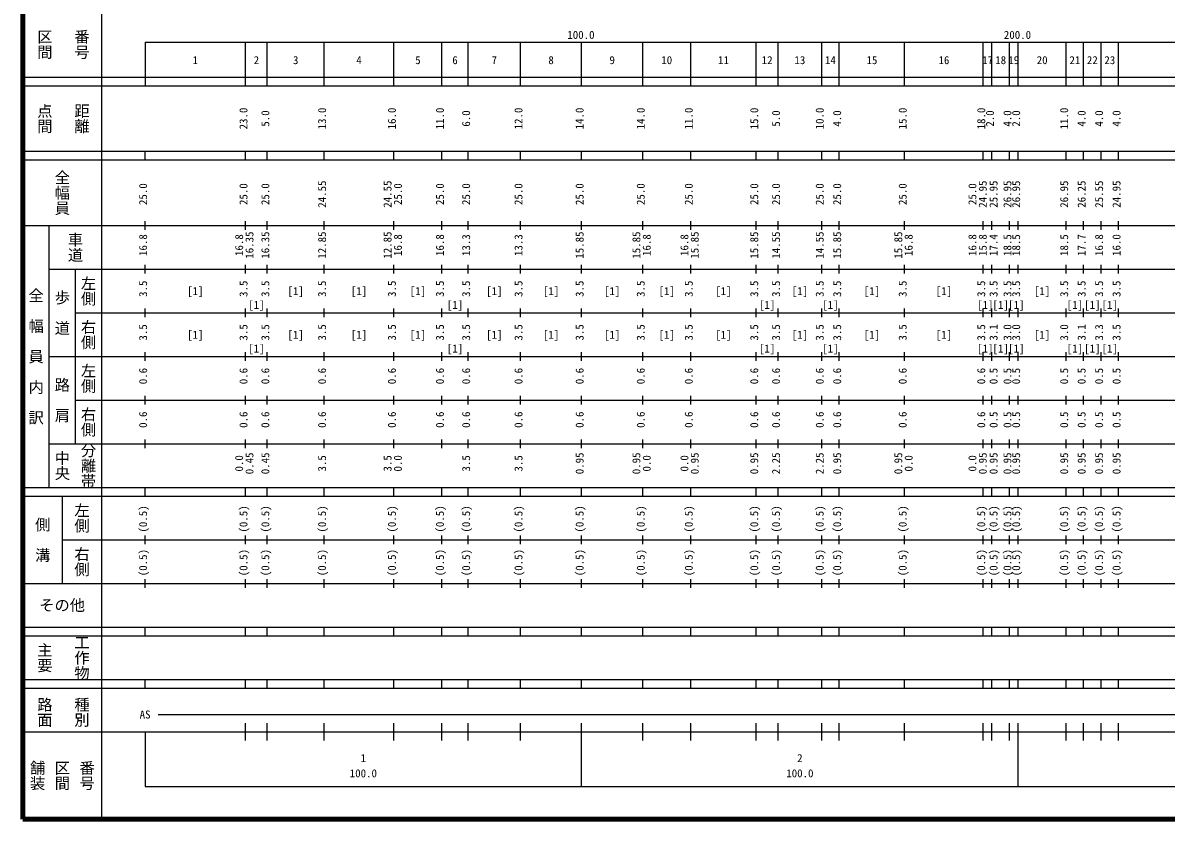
# Model space of a CAD drawing. Units: millimetres on the paper, enlarged 1000 times. Extents: x 40000 to 680000, y 20000 to 380000.
# Drawn here: x 40000 to 301902, y 20000 to 202409 of the extents above; entities that cross this region are included whole.
import ezdxf
from ezdxf.enums import TextEntityAlignment as Align

# ---------------------------------------------------------------- set-up
doc = ezdxf.new("R2010")
doc.units = ezdxf.units.MM
doc.header["$LTSCALE"] = 1000
doc.layers.add('M-TTL', color=2, linetype='Continuous', lineweight=140)
doc.layers.add('M-TTL-BAND', color=7, linetype='Continuous', lineweight=25)
doc.styles.add('@ＭＳ ゴシック', font='')
doc.styles.add('ＭＳ ゴシック', font='')
doc.styles.get('@ＭＳ ゴシック').set_extended_font_data('@MS Gothic')
doc.styles.get('ＭＳ ゴシック').set_extended_font_data('MS Gothic')

msp = doc.modelspace()

# ---------------------------------------------------------------- linework, layer by layer
at = {"layer": 'M-TTL'}
for p, q in [((40000, 380000), (40000, 20000)), ((40000, 20000), (680000, 20000))]:
    msp.add_line(p, q, dxfattribs=at)
at = {"layer": 'M-TTL-BAND'}
for p, q in [((58000, 370000), (58000, 20000)), ((68000, 198000), (579000, 198000)), ((68000, 198000), (68000, 188000)), ((91000, 188000), (91000, 198000)), ((96000, 188000), (96000, 198000)), ((109000, 188000), (109000, 198000)), ((125000, 188000), (125000, 198000)), ((136000, 188000), (136000, 198000)), ((142000, 188000), (142000, 198000)), ((154000, 188000), (154000, 198000)), ((168000, 188000), (168000, 198000)), ((182000, 188000), (182000, 198000)), ((193000, 188000), (193000, 198000)), ((208000, 188000), (208000, 198000)), ((213000, 188000), (213000, 198000)), ((223000, 188000), (223000, 198000)), ((227000, 188000), (227000, 198000)), ((242000, 188000), (242000, 198000)), ((260000, 188000), (260000, 198000)), ((262000, 188000), (262000, 198000)), ((266000, 188000), (266000, 198000)), ((268000, 188000), (268000, 198000)), ((279000, 188000), (279000, 198000)), ((283000, 188000), (283000, 198000)), ((287000, 188000), (287000, 198000)), ((291000, 188000), (291000, 198000)), ((40000, 190000), (579000, 190000)), ((40000, 188000), (579000, 188000)), ((40000, 173000), (579000, 173000)), ((68000, 171000), (68000, 173000)), ((91000, 171000), (91000, 173000)), ((96000, 171000), (96000, 173000)), ((109000, 171000), (109000, 173000)), ((125000, 171000), (125000, 173000)), ((136000, 171000), (136000, 173000)), ((142000, 171000), (142000, 173000)), ((154000, 171000), (154000, 173000)), ((168000, 171000), (168000, 173000)), ((182000, 171000), (182000, 173000)), ((193000, 171000), (193000, 173000)), ((208000, 171000), (208000, 173000)), ((213000, 171000), (213000, 173000)), ((223000, 171000), (223000, 173000)), ((227000, 171000), (227000, 173000)), ((242000, 171000), (242000, 173000)), ((260000, 171000), (260000, 173000)), ((262000, 171000), (262000, 173000)), ((266000, 171000), (266000, 173000)), ((268000, 171000), (268000, 173000)), ((279000, 171000), (279000, 173000)), ((283000, 171000), (283000, 173000)), ((287000, 171000), (287000, 173000)), ((291000, 171000), (291000, 173000)), ((40000, 171000), (579000, 171000)), ((40000, 156000), (579000, 156000)), ((46000, 96000), (46000, 156000)), ((68000, 155000), (68000, 157000)), ((91000, 155000), (91000, 157000)), ((96000, 155000), (96000, 157000)), ((109000, 155000), (109000, 157000)), ((125000, 155000), (125000, 157000)), ((136000, 155000), (136000, 157000)), ((142000, 155000), (142000, 157000)), ((154000, 155000), (154000, 157000)), ((168000, 155000), (168000, 157000)), ((182000, 155000), (182000, 157000)), ((193000, 155000), (193000, 157000)), ((208000, 155000), (208000, 157000)), ((213000, 155000), (213000, 157000)), ((223000, 155000), (223000, 157000)), ((227000, 155000), (227000, 157000)), ((242000, 155000), (242000, 157000)), ((260000, 155000), (260000, 157000)), ((262000, 155000), (262000, 157000)), ((266000, 155000), (266000, 157000)), ((268000, 155000), (268000, 157000)), ((279000, 155000), (279000, 157000)), ((283000, 155000), (283000, 157000)), ((287000, 155000), (287000, 157000)), ((291000, 155000), (291000, 157000)), ((68000, 145000), (68000, 147000)), ((91000, 145000), (91000, 147000)), ((96000, 145000), (96000, 147000)), ((109000, 145000), (109000, 147000)), ((125000, 145000), (125000, 147000)), ((136000, 145000), (136000, 147000)), ((142000, 145000), (142000, 147000)), ((154000, 145000), (154000, 147000)), ((168000, 145000), (168000, 147000)), ((182000, 145000), (182000, 147000)), ((193000, 145000), (193000, 147000)), ((208000, 145000), (208000, 147000)), ((213000, 145000), (213000, 147000)), ((223000, 145000), (223000, 147000)), ((227000, 145000), (227000, 147000)), ((242000, 145000), (242000, 147000)), ((260000, 145000), (260000, 147000)), ((262000, 145000), (262000, 147000)), ((266000, 145000), (266000, 147000)), ((268000, 145000), (268000, 147000)), ((279000, 145000), (279000, 147000)), ((283000, 145000), (283000, 147000)), ((287000, 145000), (287000, 147000)), ((291000, 145000), (291000, 147000)), ((46000, 146000), (579000, 146000)), ((52000, 146000), (52000, 106000)), ((68000, 135000), (68000, 137000)), ((91000, 135000), (91000, 137000)), ((96000, 135000), (96000, 137000)), ((109000, 135000), (109000, 137000)), ((125000, 135000), (125000, 137000)), ((136000, 135000), (136000, 137000)), ((142000, 135000), (142000, 137000)), ((154000, 135000), (154000, 137000)), ((168000, 135000), (168000, 137000)), ((182000, 135000), (182000, 137000)), ((193000, 135000), (193000, 137000)), ((208000, 135000), (208000, 137000)), ((213000, 135000), (213000, 137000)), ((223000, 135000), (223000, 137000)), ((227000, 135000), (227000, 137000)), ((242000, 135000), (242000, 137000)), ((260000, 135000), (260000, 137000)), ((262000, 135000), (262000, 137000)), ((266000, 135000), (266000, 137000)), ((268000, 135000), (268000, 137000)), ((279000, 135000), (279000, 137000)), ((283000, 135000), (283000, 137000)), ((287000, 135000), (287000, 137000)), ((291000, 135000), (291000, 137000)), ((52000, 136000), (579000, 136000)), ((46000, 126000), (579000, 126000)), ((68000, 125000), (68000, 127000)), ((91000, 125000), (91000, 127000)), ((96000, 125000), (96000, 127000)), ((109000, 125000), (109000, 127000)), ((125000, 125000), (125000, 127000)), ((136000, 125000), (136000, 127000)), ((142000, 125000), (142000, 127000)), ((154000, 125000), (154000, 127000)), ((168000, 125000), (168000, 127000)), ((182000, 125000), (182000, 127000)), ((193000, 125000), (193000, 127000)), ((208000, 125000), (208000, 127000)), ((213000, 125000), (213000, 127000)), ((223000, 125000), (223000, 127000)), ((227000, 125000), (227000, 127000)), ((242000, 125000), (242000, 127000)), ((260000, 125000), (260000, 127000)), ((262000, 125000), (262000, 127000)), ((266000, 125000), (266000, 127000)), ((268000, 125000), (268000, 127000)), ((279000, 125000), (279000, 127000)), ((283000, 125000), (283000, 127000)), ((287000, 125000), (287000, 127000)), ((291000, 125000), (291000, 127000)), ((52000, 116000), (579000, 116000)), ((68000, 115000), (68000, 117000)), ((91000, 115000), (91000, 117000)), ((96000, 115000), (96000, 117000)), ((109000, 115000), (109000, 117000)), ((125000, 115000), (125000, 117000)), ((136000, 115000), (136000, 117000)), ((142000, 115000), (142000, 117000)), ((154000, 115000), (154000, 117000)), ((168000, 115000), (168000, 117000)), ((182000, 115000), (182000, 117000)), ((193000, 115000), (193000, 117000)), ((208000, 115000), (208000, 117000)), ((213000, 115000), (213000, 117000)), ((223000, 115000), (223000, 117000)), ((227000, 115000), (227000, 117000)), ((242000, 115000), (242000, 117000)), ((260000, 115000), (260000, 117000)), ((262000, 115000), (262000, 117000)), ((266000, 115000), (266000, 117000)), ((268000, 115000), (268000, 117000)), ((279000, 115000), (279000, 117000)), ((283000, 115000), (283000, 117000)), ((287000, 115000), (287000, 117000)), ((291000, 115000), (291000, 117000)), ((46000, 106000), (579000, 106000)), ((68000, 105000), (68000, 107000)), ((91000, 105000), (91000, 107000)), ((96000, 105000), (96000, 107000)), ((109000, 105000), (109000, 107000)), ((125000, 105000), (125000, 107000)), ((136000, 105000), (136000, 107000)), ((142000, 105000), (142000, 107000)), ((154000, 105000), (154000, 107000)), ((168000, 105000), (168000, 107000)), ((182000, 105000), (182000, 107000)), ((193000, 105000), (193000, 107000)), ((208000, 105000), (208000, 107000)), ((213000, 105000), (213000, 107000)), ((223000, 105000), (223000, 107000)), ((227000, 105000), (227000, 107000)), ((242000, 105000), (242000, 107000)), ((260000, 105000), (260000, 107000)), ((262000, 105000), (262000, 107000)), ((266000, 105000), (266000, 107000)), ((268000, 105000), (268000, 107000)), ((279000, 105000), (279000, 107000)), ((283000, 105000), (283000, 107000)), ((287000, 105000), (287000, 107000)), ((291000, 105000), (291000, 107000)), ((40000, 96000), (579000, 96000)), ((68000, 94000), (68000, 96000)), ((91000, 94000), (91000, 96000)), ((96000, 94000), (96000, 96000)), ((109000, 94000), (109000, 96000)), ((125000, 94000), (125000, 96000)), ((136000, 94000), (136000, 96000)), ((142000, 94000), (142000, 96000)), ((154000, 94000), (154000, 96000)), ((168000, 94000), (168000, 96000)), ((182000, 94000), (182000, 96000)), ((193000, 94000), (193000, 96000)), ((208000, 94000), (208000, 96000)), ((213000, 94000), (213000, 96000)), ((223000, 94000), (223000, 96000)), ((227000, 94000), (227000, 96000)), ((242000, 94000), (242000, 96000)), ((260000, 94000), (260000, 96000)), ((262000, 94000), (262000, 96000)), ((266000, 94000), (266000, 96000)), ((268000, 94000), (268000, 96000)), ((279000, 94000), (279000, 96000)), ((283000, 94000), (283000, 96000)), ((287000, 94000), (287000, 96000)), ((291000, 94000), (291000, 96000)), ((40000, 94000), (579000, 94000)), ((49000, 94000), (49000, 74000)), ((49000, 84000), (579000, 84000)), ((68000, 83000), (68000, 85000)), ((91000, 83000), (91000, 85000)), ((96000, 83000), (96000, 85000)), ((109000, 83000), (109000, 85000)), ((125000, 83000), (125000, 85000)), ((136000, 83000), (136000, 85000)), ((142000, 83000), (142000, 85000)), ((154000, 83000), (154000, 85000)), ((168000, 83000), (168000, 85000)), ((182000, 83000), (182000, 85000)), ((193000, 83000), (193000, 85000)), ((208000, 83000), (208000, 85000)), ((213000, 83000), (213000, 85000)), ((223000, 83000), (223000, 85000)), ((227000, 83000), (227000, 85000)), ((242000, 83000), (242000, 85000)), ((260000, 83000), (260000, 85000)), ((262000, 83000), (262000, 85000)), ((266000, 83000), (266000, 85000)), ((268000, 83000), (268000, 85000)), ((279000, 83000), (279000, 85000)), ((283000, 83000), (283000, 85000)), ((287000, 83000), (287000, 85000)), ((291000, 83000), (291000, 85000)), ((40000, 74000), (579000, 74000)), ((68000, 73000), (68000, 75000)), ((91000, 73000), (91000, 75000)), ((96000, 73000), (96000, 75000)), ((109000, 73000), (109000, 75000)), ((125000, 73000), (125000, 75000)), ((136000, 73000), (136000, 75000)), ((142000, 73000), (142000, 75000)), ((154000, 73000), (154000, 75000)), ((168000, 73000), (168000, 75000)), ((182000, 73000), (182000, 75000)), ((193000, 73000), (193000, 75000)), ((208000, 73000), (208000, 75000)), ((213000, 73000), (213000, 75000)), ((223000, 73000), (223000, 75000)), ((227000, 73000), (227000, 75000)), ((242000, 73000), (242000, 75000)), ((260000, 73000), (260000, 75000)), ((262000, 73000), (262000, 75000)), ((266000, 73000), (266000, 75000)), ((268000, 73000), (268000, 75000)), ((279000, 73000), (279000, 75000)), ((283000, 73000), (283000, 75000)), ((287000, 73000), (287000, 75000)), ((291000, 73000), (291000, 75000)), ((40000, 64000), (579000, 64000)), ((68000, 62000), (68000, 64000)), ((91000, 62000), (91000, 64000)), ((96000, 62000), (96000, 64000)), ((109000, 62000), (109000, 64000)), ((125000, 62000), (125000, 64000)), ((136000, 62000), (136000, 64000)), ((142000, 62000), (142000, 64000)), ((154000, 62000), (154000, 64000)), ((168000, 62000), (168000, 64000)), ((182000, 62000), (182000, 64000)), ((193000, 62000), (193000, 64000)), ((208000, 62000), (208000, 64000)), ((213000, 62000), (213000, 64000)), ((223000, 62000), (223000, 64000)), ((227000, 62000), (227000, 64000)), ((242000, 62000), (242000, 64000)), ((260000, 62000), (260000, 64000)), ((262000, 62000), (262000, 64000)), ((266000, 62000), (266000, 64000)), ((268000, 62000), (268000, 64000)), ((279000, 62000), (279000, 64000)), ((283000, 62000), (283000, 64000)), ((287000, 62000), (287000, 64000)), ((291000, 62000), (291000, 64000)), ((40000, 62000), (579000, 62000)), ((40000, 52000), (579000, 52000)), ((40000, 50000), (579000, 50000)), ((68000, 50000), (68000, 52000)), ((91000, 50000), (91000, 52000)), ((96000, 50000), (96000, 52000)), ((109000, 50000), (109000, 52000)), ((125000, 50000), (125000, 52000)), ((136000, 50000), (136000, 52000)), ((142000, 50000), (142000, 52000)), ((154000, 50000), (154000, 52000)), ((168000, 50000), (168000, 52000)), ((182000, 50000), (182000, 52000)), ((193000, 50000), (193000, 52000)), ((208000, 50000), (208000, 52000)), ((213000, 50000), (213000, 52000)), ((223000, 50000), (223000, 52000)), ((227000, 50000), (227000, 52000)), ((242000, 50000), (242000, 52000)), ((260000, 50000), (260000, 52000)), ((262000, 50000), (262000, 52000)), ((266000, 50000), (266000, 52000)), ((268000, 50000), (268000, 52000)), ((279000, 50000), (279000, 52000)), ((283000, 50000), (283000, 52000)), ((287000, 50000), (287000, 52000)), ((291000, 50000), (291000, 52000)), ((71000, 44000), (565000, 44000)), ((91000, 38000), (91000, 42000)), ((96000, 38000), (96000, 42000)), ((109000, 38000), (109000, 42000)), ((125000, 38000), (125000, 42000)), ((136000, 38000), (136000, 42000)), ((142000, 38000), (142000, 42000)), ((154000, 38000), (154000, 42000)), ((168000, 27500), (168000, 42000)), ((182000, 38000), (182000, 42000)), ((193000, 38000), (193000, 42000)), ((208000, 38000), (208000, 42000)), ((213000, 38000), (213000, 42000)), ((223000, 38000), (223000, 42000)), ((227000, 38000), (227000, 42000)), ((242000, 38000), (242000, 42000)), ((260000, 38000), (260000, 42000)), ((262000, 38000), (262000, 42000)), ((266000, 38000), (266000, 42000)), ((268000, 27500), (268000, 42000)), ((279000, 38000), (279000, 42000)), ((283000, 38000), (283000, 42000)), ((287000, 38000), (287000, 42000)), ((291000, 38000), (291000, 42000)), ((40000, 40000), (579000, 40000)), ((68000, 40000), (68000, 27500)), ((68000, 27500), (579000, 27500))]:
    msp.add_line(p, q, dxfattribs=at)

# ---------------------------------------------------------------- texts
at = {"layer": 'M-TTL-BAND', "style": '@ＭＳ ゴシック'}
for s, p in [('区間', (45000, 197500)), ('番号', (53500, 197500)), ('点間', (45000, 180500)), ('距離', (53500, 180500)), ('全幅員', (49000, 163500)), ('車道', (52000, 151000)), ('左側', (55000, 141000)), ('全\u3000幅\u3000員\u3000内\u3000訳', (43000, 126000)), ('歩\u3000道', (49000, 136000)), ('右側', (55000, 131000)), ('左側', (55000, 121000)), ('路\u3000肩', (49000, 116000)), ('右側', (55000, 111000)), ('分離帯', (55000, 101000)), ('中央', (49000, 101000)), ('左側', (53500, 89000)), ('側\u3000溝', (44500, 84000)), ('右側', (53500, 79000)), ('主要', (45000, 57000)), ('工作物', (53500, 57000)), ('路面', (45000, 44500)), ('種別', (53500, 44500)), ('舗装', (43333, 30000)), ('区間', (49000, 30000)), ('番号', (54667, 30000))]:
    msp.add_text(s, height=2566, rotation=270, dxfattribs=at).set_placement(p, align=Align.MIDDLE_CENTER)
at = {"layer": 'M-TTL-BAND', "style": 'ＭＳ ゴシック'}
for s, p in [('100.0', (167844, 198195)), ('200.0', (267844, 198195)), ('1', (79500, 192405)), ('2', (93500, 192405)), ('3', (102500, 192405)), ('4', (117000, 192405)), ('5', (130500, 192405)), ('6', (139000, 192405)), ('7', (148000, 192405)), ('8', (161000, 192405)), ('9', (175000, 192405)), ('10', (187500, 192405)), ('11', (200500, 192405)), ('12', (210500, 192405)), ('13', (218000, 192405)), ('14', (225000, 192405)), ('15', (234500, 192405)), ('16', (251000, 192405)), ('17', (261000, 192405)), ('18', (264000, 192405)), ('19', (267000, 192405)), ('20', (273500, 192405)), ('21', (281000, 192405)), ('22', (285000, 192405)), ('23', (289000, 192405)), ('[1]', (79500, 139500)), ('[1]', (102500, 139500)), ('[1]', (117000, 139500)), ('[1]', (130500, 139500)), ('[1]', (148000, 139500)), ('[1]', (161000, 139500)), ('[1]', (175000, 139500)), ('[1]', (187500, 139500)), ('[1]', (200500, 139500)), ('[1]', (218000, 139500)), ('[1]', (234500, 139500)), ('[1]', (251000, 139500)), ('[1]', (273500, 139500)), ('[1]', (93500, 136343)), ('[1]', (139000, 136343)), ('[1]', (210500, 136343)), ('[1]', (225000, 136343)), ('[1]', (260466, 136343)), ('[1]', (264000, 136343)), ('[1]', (267583, 136343)), ('[1]', (281000, 136343)), ('[1]', (285000, 136343)), ('[1]', (289000, 136343)), ('[1]', (79500, 129500)), ('[1]', (102500, 129500)), ('[1]', (117000, 129500)), ('[1]', (130500, 129500)), ('[1]', (148000, 129500)), ('[1]', (161000, 129500)), ('[1]', (175000, 129500)), ('[1]', (187500, 129500)), ('[1]', (200500, 129500)), ('[1]', (218000, 129500)), ('[1]', (234500, 129500)), ('[1]', (251000, 129500)), ('[1]', (273500, 129500)), ('[1]', (93500, 126343)), ('[1]', (139000, 126343)), ('[1]', (210500, 126343)), ('[1]', (225000, 126343)), ('[1]', (260466, 126343)), ('[1]', (264000, 126343)), ('[1]', (267583, 126343)), ('[1]', (281000, 126343)), ('[1]', (285000, 126343)), ('[1]', (289000, 126343)), ('AS', (68000, 42500)), ('1', (118000, 32523)), ('2', (218000, 32523)), ('100.0', (118000, 29033)), ('100.0', (218000, 29033))]:
    msp.add_text(s, height=1833, dxfattribs=at).set_placement(p, align=Align.BOTTOM_CENTER)
for s, p in [('23.0', (92000, 180500)), ('5.0', (97000, 180500)), ('13.0', (110000, 180500)), ('16.0', (126000, 180500)), ('11.0', (137000, 180500)), ('6.0', (143000, 180500)), ('12.0', (155000, 180500)), ('14.0', (169000, 180500)), ('14.0', (183000, 180500)), ('11.0', (194000, 180500)), ('15.0', (209000, 180500)), ('5.0', (214000, 180500)), ('10.0', (224000, 180500)), ('4.0', (228000, 180500)), ('15.0', (243000, 180500)), ('18.0', (261000, 180500)), ('2.0', (263000, 180500)), ('4.0', (267000, 180500)), ('2.0', (269000, 180500)), ('11.0', (280000, 180500)), ('4.0', (284000, 180500)), ('4.0', (288000, 180500)), ('4.0', (292000, 180500)), ('25.0', (69000, 163174)), ('25.0', (92000, 163174)), ('25.0', (97000, 163174)), ('24.55', (110000, 163174)), ('24.55', (125000, 163174)), ('25.0', (127370, 163174)), ('25.0', (137000, 163174)), ('25.0', (143000, 163174)), ('25.0', (155000, 163174)), ('25.0', (169000, 163174)), ('25.0', (183000, 163174)), ('25.0', (194000, 163174)), ('25.0', (209000, 163174)), ('25.0', (214000, 163174)), ('25.0', (224000, 163174)), ('25.0', (228000, 163174)), ('25.0', (243000, 163174)), ('25.0', (258980, 163174)), ('24.95', (261350, 163174)), ('25.95', (263826, 163174)), ('26.95', (267000, 163174)), ('26.95', (269000, 163174)), ('26.95', (280000, 163174)), ('26.25', (284000, 163174)), ('25.55', (288000, 163174)), ('24.95', (292000, 163174)), ('16.8', (69000, 151500)), ('16.8', (91000, 151500)), ('16.35', (93370, 151500)), ('16.35', (97000, 151500)), ('12.85', (110000, 151500)), ('12.85', (125000, 151500)), ('16.8', (127370, 151500)), ('16.8', (137000, 151500)), ('13.3', (143000, 151500)), ('13.3', (155000, 151500)), ('15.85', (169000, 151500)), ('15.85', (182000, 151500)), ('16.8', (184370, 151500)), ('16.8', (193000, 151500)), ('15.85', (195370, 151500)), ('15.85', (209000, 151500)), ('14.55', (214000, 151500)), ('14.55', (224000, 151500)), ('15.85', (228000, 151500)), ('15.85', (242000, 151500)), ('16.8', (244370, 151500)), ('16.8', (258980, 151500)), ('15.8', (261350, 151500)), ('17.4', (263826, 151500)), ('18.5', (267000, 151500)), ('18.5', (269000, 151500)), ('18.5', (280000, 151500)), ('17.7', (284000, 151500)), ('16.8', (288000, 151500)), ('16.0', (292000, 151500)), ('3.5', (69000, 141500)), ('3.5', (92000, 141500)), ('3.5', (97000, 141500)), ('3.5', (110000, 141500)), ('3.5', (126000, 141500)), ('3.5', (137000, 141500)), ('3.5', (143000, 141500)), ('3.5', (155000, 141500)), ('3.5', (169000, 141500)), ('3.5', (183000, 141500)), ('3.5', (194000, 141500)), ('3.5', (209000, 141500)), ('3.5', (214000, 141500)), ('3.5', (224000, 141500)), ('3.5', (228000, 141500)), ('3.5', (243000, 141500)), ('3.5', (261000, 141500)), ('3.5', (263826, 141500)), ('3.5', (267000, 141500)), ('3.5', (269000, 141500)), ('3.5', (280000, 141500)), ('3.5', (284000, 141500)), ('3.5', (288000, 141500)), ('3.5', (292000, 141500)), ('3.5', (69000, 131500)), ('3.5', (92000, 131500)), ('3.5', (97000, 131500)), ('3.5', (110000, 131500)), ('3.5', (126000, 131500)), ('3.5', (137000, 131500)), ('3.5', (143000, 131500)), ('3.5', (155000, 131500)), ('3.5', (169000, 131500)), ('3.5', (183000, 131500)), ('3.5', (194000, 131500)), ('3.5', (209000, 131500)), ('3.5', (214000, 131500)), ('3.5', (224000, 131500)), ('3.5', (228000, 131500)), ('3.5', (243000, 131500)), ('3.5', (261000, 131500)), ('3.1', (263826, 131500)), ('3.0', (267000, 131500)), ('3.0', (269000, 131500)), ('3.0', (280000, 131500)), ('3.1', (284000, 131500)), ('3.3', (288000, 131500)), ('3.5', (292000, 131500)), ('0.6', (69000, 121500)), ('0.6', (92000, 121500)), ('0.6', (97000, 121500)), ('0.6', (110000, 121500)), ('0.6', (126000, 121500)), ('0.6', (137000, 121500)), ('0.6', (143000, 121500)), ('0.6', (155000, 121500)), ('0.6', (169000, 121500)), ('0.6', (183000, 121500)), ('0.6', (194000, 121500)), ('0.6', (209000, 121500)), ('0.6', (214000, 121500)), ('0.6', (224000, 121500)), ('0.6', (228000, 121500)), ('0.6', (243000, 121500)), ('0.6', (261000, 121500)), ('0.5', (263826, 121500)), ('0.5', (267000, 121500)), ('0.5', (269000, 121500)), ('0.5', (280000, 121500)), ('0.5', (284000, 121500)), ('0.5', (288000, 121500)), ('0.5', (292000, 121500)), ('0.6', (69000, 111500)), ('0.6', (92000, 111500)), ('0.6', (97000, 111500)), ('0.6', (110000, 111500)), ('0.6', (126000, 111500)), ('0.6', (137000, 111500)), ('0.6', (143000, 111500)), ('0.6', (155000, 111500)), ('0.6', (169000, 111500)), ('0.6', (183000, 111500)), ('0.6', (194000, 111500)), ('0.6', (209000, 111500)), ('0.6', (214000, 111500)), ('0.6', (224000, 111500)), ('0.6', (228000, 111500)), ('0.6', (243000, 111500)), ('0.6', (261000, 111500)), ('0.5', (263826, 111500)), ('0.5', (267000, 111500)), ('0.5', (269000, 111500)), ('0.5', (280000, 111500)), ('0.5', (284000, 111500)), ('0.5', (288000, 111500)), ('0.5', (292000, 111500)), ('0.0', (91000, 101500)), ('0.45', (93370, 101500)), ('0.45', (97000, 101500)), ('3.5', (110000, 101500)), ('3.5', (125000, 101500)), ('0.0', (127370, 101500)), ('3.5', (143000, 101500)), ('3.5', (155000, 101500)), ('0.95', (169000, 101500)), ('0.95', (182000, 101500)), ('0.0', (184370, 101500)), ('0.0', (193000, 101500)), ('0.95', (195370, 101500)), ('0.95', (209000, 101500)), ('2.25', (214000, 101500)), ('2.25', (224000, 101500)), ('0.95', (228000, 101500)), ('0.95', (242000, 101500)), ('0.0', (244370, 101500)), ('0.0', (258980, 101500)), ('0.95', (261350, 101500)), ('0.95', (263826, 101500)), ('0.95', (267000, 101500)), ('0.95', (269000, 101500)), ('0.95', (280000, 101500)), ('0.95', (284000, 101500)), ('0.95', (288000, 101500)), ('0.95', (292000, 101500)), ('(0.5)', (69000, 88764)), ('(0.5)', (92000, 88764)), ('(0.5)', (97000, 88764)), ('(0.5)', (110000, 88764)), ('(0.5)', (126000, 88764)), ('(0.5)', (137000, 88764)), ('(0.5)', (143000, 88764)), ('(0.5)', (155000, 88764)), ('(0.5)', (169000, 88764)), ('(0.5)', (183000, 88764)), ('(0.5)', (194000, 88764)), ('(0.5)', (209000, 88764)), ('(0.5)', (214000, 88764)), ('(0.5)', (224000, 88764)), ('(0.5)', (228000, 88764)), ('(0.5)', (243000, 88764)), ('(0.5)', (261000, 88764)), ('(0.5)', (263826, 88764)), ('(0.5)', (267000, 88764)), ('(0.5)', (269000, 88764)), ('(0.5)', (280000, 88764)), ('(0.5)', (284000, 88764)), ('(0.5)', (288000, 88764)), ('(0.5)', (292000, 88764)), ('(0.5)', (69000, 78764)), ('(0.5)', (92000, 78764)), ('(0.5)', (97000, 78764)), ('(0.5)', (110000, 78764)), ('(0.5)', (126000, 78764)), ('(0.5)', (137000, 78764)), ('(0.5)', (143000, 78764)), ('(0.5)', (155000, 78764)), ('(0.5)', (169000, 78764)), ('(0.5)', (183000, 78764)), ('(0.5)', (194000, 78764)), ('(0.5)', (209000, 78764)), ('(0.5)', (214000, 78764)), ('(0.5)', (224000, 78764)), ('(0.5)', (228000, 78764)), ('(0.5)', (243000, 78764)), ('(0.5)', (261000, 78764)), ('(0.5)', (263826, 78764)), ('(0.5)', (267000, 78764)), ('(0.5)', (269000, 78764)), ('(0.5)', (280000, 78764)), ('(0.5)', (284000, 78764)), ('(0.5)', (288000, 78764)), ('(0.5)', (292000, 78764))]:
    msp.add_text(s, height=1833, rotation=90, dxfattribs=at).set_placement(p, align=Align.BOTTOM_CENTER)
msp.add_text('その他', height=2566, dxfattribs=at).set_placement((49000, 69000), align=Align.MIDDLE_CENTER)

doc.saveas('drawing.dxf')
